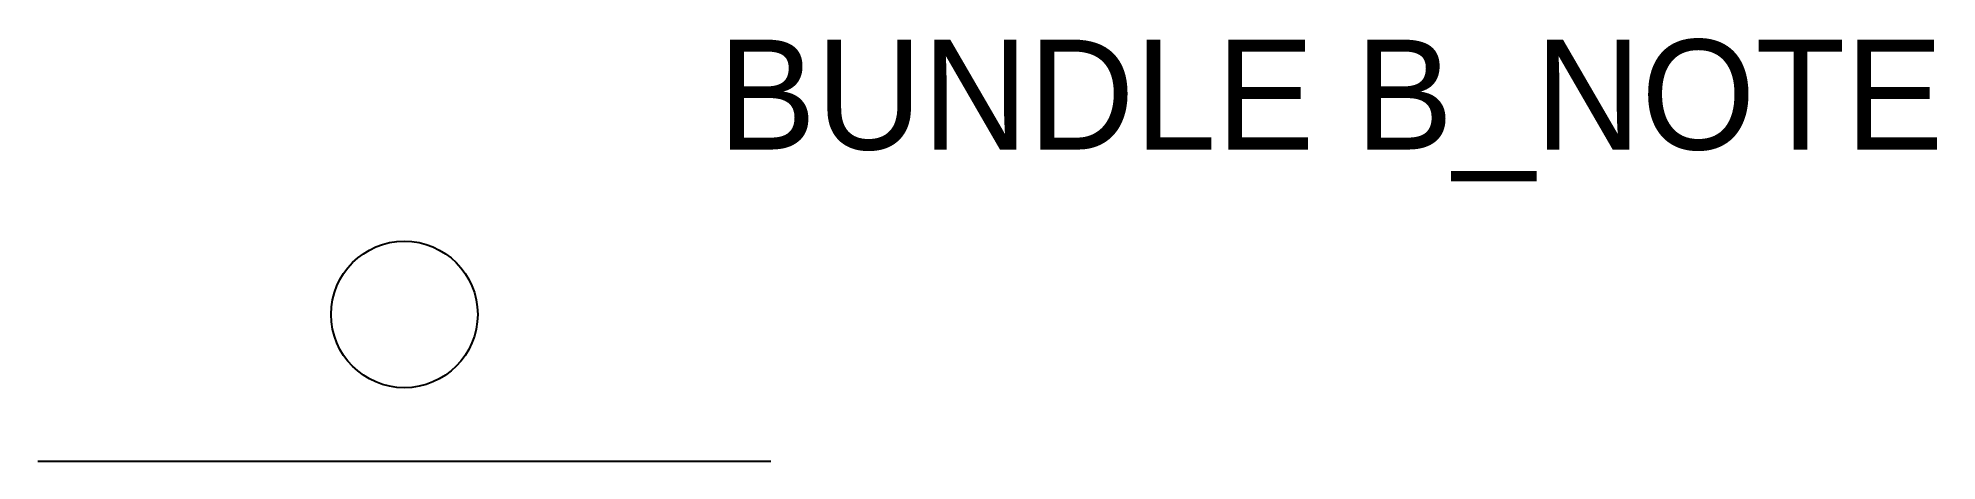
# Model space of a CAD drawing. Extents: x 100 to 125.9, y 100 to 105.8.
import ezdxf
from ezdxf.enums import TextEntityAlignment as Align

# ---------------------------------------------------------------- set-up
doc = ezdxf.new("R2010")
doc.units = 0

# ---------------------------------------------------------------- blocks, each defined once
blk = doc.blocks.new('BlockBundleB')
blk.add_line((0, 0), (10, 0))
blk.add_circle((5, 2), 1)

msp = doc.modelspace()

# ---------------------------------------------------------------- block references
at = {"layer": 'LayerInsertBundle'}
msp.add_blockref('BlockBundleB', (100, 100), dxfattribs=at)

# ---------------------------------------------------------------- texts
at = {"layer": 'LayerTextBundle'}
msp.add_text('BUNDLE B_NOTE', height=1.5, dxfattribs=at).set_placement((126, 105), align=Align.MIDDLE_RIGHT)

doc.saveas('drawing.dxf')
